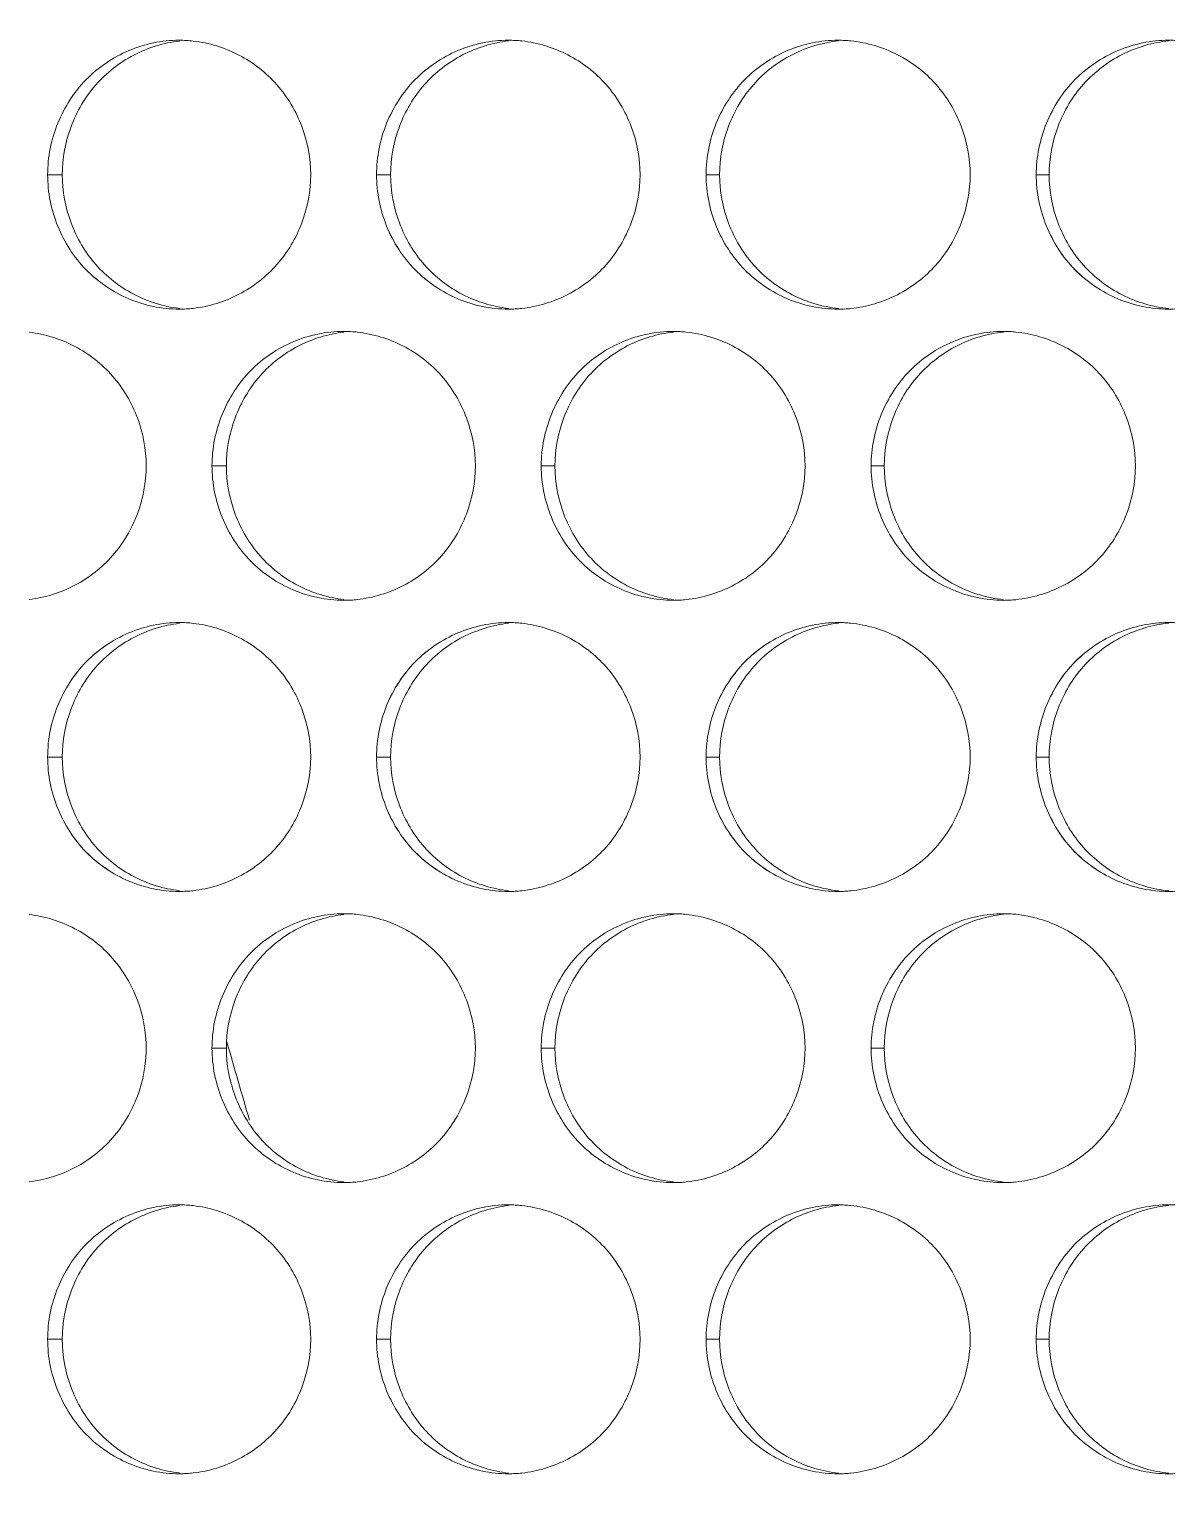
# Model space of a CAD drawing. Header units: millimetres. Extents: x 1177 to 4147, y 93 to 2194.
# Drawn here: x 1637.77 to 1663.32, y 1628.65 to 1661.12 of the extents above; entities that cross this region are included whole.
import ezdxf

# ---------------------------------------------------------------- set-up
doc = ezdxf.new("R2010")
doc.units = ezdxf.units.MM
doc.header["$LTSCALE"] = 0.1
doc.layers.get('0').update_dxf_attribs({"lineweight": 13})
doc.layers.add('标注', color=251, linetype='Continuous', lineweight=9)

msp = doc.modelspace()

# ---------------------------------------------------------------- linework, layer by layer
for radius, start, end in [(196.75, 204.56225, 43.01001), (177.334, 204.90538, 48.55999), (177.047, 204.9052, 48.6494), (168.077, 204.78787, 51.55568), (165.455, 204.70676, 52.44821)]:
    msp.add_arc((1812.49, 1686.895), radius, start, end)
at = {"layer": '标注'}
for p, q in [((1638.506, 1657.876), (1638.179, 1657.876)), ((1638.506, 1657.876), (1638.179, 1657.876)), ((1645.828, 1657.876), (1645.515, 1657.876)), ((1645.828, 1657.876), (1645.515, 1657.876)), ((1653.166, 1657.876), (1652.866, 1657.876)), ((1653.166, 1657.876), (1652.866, 1657.876)), ((1660.517, 1657.876), (1660.231, 1657.876)), ((1660.517, 1657.876), (1660.231, 1657.876)), ((1642.165, 1651.38), (1641.845, 1651.38)), ((1649.495, 1651.38), (1649.189, 1651.38)), ((1656.84, 1651.38), (1656.547, 1651.38)), ((1638.506, 1644.885), (1638.179, 1644.885)), ((1638.506, 1644.885), (1638.179, 1644.885)), ((1645.828, 1644.885), (1645.515, 1644.885)), ((1645.828, 1644.885), (1645.515, 1644.885)), ((1653.166, 1644.885), (1652.866, 1644.885)), ((1653.166, 1644.885), (1652.866, 1644.885)), ((1660.517, 1644.885), (1660.231, 1644.885)), ((1660.517, 1644.885), (1660.231, 1644.885)), ((1642.165, 1638.39), (1641.845, 1638.39)), ((1649.495, 1638.39), (1649.189, 1638.39)), ((1656.84, 1638.39), (1656.547, 1638.39)), ((1638.506, 1631.895), (1638.179, 1631.895)), ((1645.828, 1631.895), (1645.515, 1631.895)), ((1653.166, 1631.895), (1652.866, 1631.895)), ((1660.517, 1631.895), (1660.231, 1631.895))]:
    msp.add_line(p, q, dxfattribs=at)
for centre, radius, start, end in [((1641.111, 1658.136), 2.739, 86.5917, 89.9937), ((1641.111, 1658.136), 2.739, 86.5917, 89.9937), ((1641.108, 1658.082), 2.793, 83.4837, 86.5922), ((1641.108, 1658.082), 2.793, 83.4837, 86.5922), ((1648.453, 1658.126), 2.749, 86.7509, 89.9943), ((1648.453, 1658.126), 2.749, 86.7509, 89.9943), ((1648.45, 1658.075), 2.801, 83.7856, 86.7514), ((1648.45, 1658.075), 2.801, 83.7856, 86.7514), ((1655.81, 1658.117), 2.758, 86.9087, 89.9949), ((1655.81, 1658.117), 2.758, 86.9087, 89.9949), ((1655.807, 1658.068), 2.808, 84.085, 86.9091), ((1655.807, 1658.068), 2.808, 84.085, 86.9091), ((1663.181, 1658.108), 2.767, 87.065, 89.9954), ((1663.181, 1658.108), 2.767, 87.065, 89.9954), ((1641.111, 1657.615), 2.739, 270.0063, 273.4083), ((1641.111, 1657.615), 2.739, 270.0063, 273.4083), ((1641.108, 1657.669), 2.793, 273.4078, 276.5163), ((1641.108, 1657.669), 2.793, 273.4078, 276.5163), ((1648.453, 1657.625), 2.749, 270.0057, 273.2491), ((1648.453, 1657.625), 2.749, 270.0057, 273.2491), ((1648.45, 1657.676), 2.801, 273.2486, 276.2144), ((1648.45, 1657.676), 2.801, 273.2486, 276.2144), ((1655.81, 1657.634), 2.758, 270.0051, 273.0913), ((1655.81, 1657.634), 2.758, 270.0051, 273.0913), ((1655.807, 1657.683), 2.808, 273.0909, 275.915), ((1655.807, 1657.683), 2.808, 273.0909, 275.915), ((1663.181, 1657.643), 2.767, 270.0046, 272.935), ((1663.181, 1657.643), 2.767, 270.0046, 272.935), ((1644.78, 1651.636), 2.744, 86.6715, 89.994), ((1644.777, 1651.583), 2.797, 83.635, 86.672), ((1652.13, 1651.627), 2.754, 86.83, 89.9946), ((1652.127, 1651.576), 2.804, 83.9356, 86.8305), ((1659.494, 1651.618), 2.763, 86.987, 89.9951), ((1659.491, 1651.569), 2.811, 84.2338, 86.9874), ((1644.78, 1651.125), 2.744, 270.006, 273.3285), ((1644.777, 1651.177), 2.797, 273.328, 276.365), ((1652.13, 1651.134), 2.754, 270.0054, 273.17), ((1652.127, 1651.185), 2.804, 273.1695, 276.0644), ((1659.494, 1651.143), 2.763, 270.0049, 273.013), ((1659.491, 1651.191), 2.811, 273.0126, 275.7662), ((1641.111, 1645.146), 2.739, 86.5917, 89.9937), ((1641.111, 1645.146), 2.739, 86.5917, 89.9937), ((1641.108, 1645.092), 2.793, 83.4837, 86.5922), ((1641.108, 1645.092), 2.793, 83.4837, 86.5922), ((1648.453, 1645.136), 2.749, 86.7509, 89.9943), ((1648.453, 1645.136), 2.749, 86.7509, 89.9943), ((1648.45, 1645.084), 2.801, 83.7856, 86.7514), ((1648.45, 1645.084), 2.801, 83.7856, 86.7514), ((1655.81, 1645.127), 2.758, 86.9087, 89.9949), ((1655.81, 1645.127), 2.758, 86.9087, 89.9949), ((1655.807, 1645.077), 2.808, 84.085, 86.9091), ((1655.807, 1645.077), 2.808, 84.085, 86.9091), ((1663.181, 1645.118), 2.767, 87.065, 89.9954), ((1663.181, 1645.118), 2.767, 87.065, 89.9954), ((1641.111, 1644.625), 2.739, 270.0063, 273.4083), ((1641.111, 1644.625), 2.739, 270.0063, 273.4083), ((1641.108, 1644.678), 2.793, 273.4078, 276.5163), ((1641.108, 1644.678), 2.793, 273.4078, 276.5163), ((1648.453, 1644.634), 2.749, 270.0057, 273.2491), ((1648.453, 1644.634), 2.749, 270.0057, 273.2491), ((1648.45, 1644.686), 2.801, 273.2486, 276.2144), ((1648.45, 1644.686), 2.801, 273.2486, 276.2144), ((1655.81, 1644.644), 2.758, 270.0051, 273.0913), ((1655.81, 1644.644), 2.758, 270.0051, 273.0913), ((1655.807, 1644.693), 2.808, 273.0909, 275.915), ((1655.807, 1644.693), 2.808, 273.0909, 275.915), ((1663.181, 1644.652), 2.767, 270.0046, 272.935), ((1663.181, 1644.652), 2.767, 270.0046, 272.935), ((1644.78, 1638.646), 2.744, 86.6715, 89.994), ((1644.777, 1638.593), 2.797, 83.635, 86.672), ((1652.13, 1638.636), 2.754, 86.83, 89.9946), ((1652.127, 1638.586), 2.804, 83.9356, 86.8305), ((1659.494, 1638.627), 2.763, 86.987, 89.9951), ((1659.491, 1638.579), 2.811, 84.2338, 86.9874), ((1812.49, 1686.895), 177.047, 195.85377, 196.44144), ((1644.78, 1638.134), 2.744, 270.006, 273.3285), ((1644.777, 1638.187), 2.797, 273.328, 276.365), ((1652.13, 1638.144), 2.754, 270.0054, 273.17), ((1652.127, 1638.194), 2.804, 273.1695, 276.0644), ((1659.494, 1638.153), 2.763, 270.0049, 273.013), ((1659.491, 1638.201), 2.811, 273.0126, 275.7662), ((1641.111, 1632.155), 2.739, 86.5917, 89.9937), ((1641.108, 1632.102), 2.793, 83.4837, 86.5922), ((1648.453, 1632.146), 2.749, 86.7509, 89.9943), ((1648.45, 1632.094), 2.801, 83.7856, 86.7514), ((1655.81, 1632.136), 2.758, 86.9087, 89.9949), ((1655.807, 1632.087), 2.808, 84.085, 86.9091), ((1663.181, 1632.128), 2.767, 87.065, 89.9954), ((1641.111, 1631.634), 2.739, 270.0063, 273.4083), ((1641.108, 1631.688), 2.793, 273.4078, 276.5163), ((1648.453, 1631.644), 2.749, 270.0057, 273.2491), ((1648.45, 1631.696), 2.801, 273.2486, 276.2144), ((1655.81, 1631.653), 2.758, 270.0051, 273.0913), ((1655.807, 1631.703), 2.808, 273.0909, 275.915), ((1663.181, 1631.662), 2.767, 270.0046, 272.935)]:
    msp.add_arc(centre, radius, start, end, dxfattribs=at)
msp.add_spline([(2027.49, 1819.182), (1864.296, 1806.369), (1766.772, 1737.15), (1658.757, 1615.796), (1597.49, 1595.163)], degree=3, dxfattribs=at)
for points, knots in [([(1641.119, 1660.858), (1640.766, 1660.817), (1640.067, 1660.6), (1639.201, 1659.923), (1638.642, 1658.969), (1638.506, 1658.239), (1638.506, 1657.876)], [0, 0, 0, 0, 0.247448, 0.496162, 0.747255, 1, 1, 1, 1]), ([(1641.119, 1660.858), (1640.766, 1660.817), (1640.067, 1660.6), (1639.201, 1659.923), (1638.642, 1658.969), (1638.506, 1658.239), (1638.506, 1657.876)], [0, 0, 0, 0, 0.247448, 0.496162, 0.747255, 1, 1, 1, 1]), ([(1644.046, 1657.876), (1644.046, 1658.239), (1643.909, 1658.969), (1643.348, 1659.923), (1642.48, 1660.6), (1641.779, 1660.817), (1641.425, 1660.858)], [0, 0, 0, 0, 0.252469, 0.503469, 0.752319, 1, 1, 1, 1]), ([(1644.046, 1657.876), (1644.046, 1658.239), (1643.909, 1658.969), (1643.348, 1659.923), (1642.48, 1660.6), (1641.779, 1660.817), (1641.425, 1660.858)], [0, 0, 0, 0, 0.252469, 0.503469, 0.752319, 1, 1, 1, 1]), ([(1648.461, 1660.859), (1648.106, 1660.82), (1647.402, 1660.605), (1646.529, 1659.929), (1645.966, 1658.973), (1645.828, 1658.24), (1645.828, 1657.876)], [0, 0, 0, 0, 0.247668, 0.496469, 0.747461, 1, 1, 1, 1]), ([(1648.461, 1660.859), (1648.106, 1660.82), (1647.402, 1660.605), (1646.529, 1659.929), (1645.966, 1658.973), (1645.828, 1658.24), (1645.828, 1657.876)], [0, 0, 0, 0, 0.247668, 0.496469, 0.747461, 1, 1, 1, 1]), ([(1651.395, 1657.876), (1651.395, 1658.24), (1651.256, 1658.973), (1650.69, 1659.929), (1649.815, 1660.606), (1649.11, 1660.82), (1648.754, 1660.859)], [0, 0, 0, 0, 0.252265, 0.503165, 0.752101, 1, 1, 1, 1]), ([(1651.395, 1657.876), (1651.395, 1658.24), (1651.256, 1658.973), (1650.69, 1659.929), (1649.815, 1660.606), (1649.11, 1660.82), (1648.754, 1660.859)], [0, 0, 0, 0, 0.252265, 0.503165, 0.752101, 1, 1, 1, 1]), ([(1655.818, 1660.861), (1655.46, 1660.823), (1654.752, 1660.611), (1653.873, 1659.935), (1653.305, 1658.976), (1653.166, 1658.241), (1653.166, 1657.876)], [0, 0, 0, 0, 0.247878, 0.496764, 0.747659, 1, 1, 1, 1]), ([(1655.818, 1660.861), (1655.46, 1660.823), (1654.752, 1660.611), (1653.873, 1659.935), (1653.305, 1658.976), (1653.166, 1658.241), (1653.166, 1657.876)], [0, 0, 0, 0, 0.247878, 0.496764, 0.747659, 1, 1, 1, 1]), ([(1658.757, 1657.876), (1658.757, 1658.242), (1658.617, 1658.977), (1658.047, 1659.936), (1657.165, 1660.611), (1656.455, 1660.824), (1656.097, 1660.861)], [0, 0, 0, 0, 0.25207, 0.502874, 0.751892, 1, 1, 1, 1]), ([(1658.757, 1657.876), (1658.757, 1658.242), (1658.617, 1658.977), (1658.047, 1659.936), (1657.165, 1660.611), (1656.455, 1660.824), (1656.097, 1660.861)], [0, 0, 0, 0, 0.25207, 0.502874, 0.751892, 1, 1, 1, 1]), ([(1663.188, 1660.862), (1662.829, 1660.827), (1662.116, 1660.616), (1661.23, 1659.941), (1660.657, 1658.98), (1660.517, 1658.243), (1660.517, 1657.876)], [0, 0, 0, 0, 0.248078, 0.497046, 0.747849, 1, 1, 1, 1]), ([(1663.188, 1660.862), (1662.829, 1660.827), (1662.116, 1660.616), (1661.23, 1659.941), (1660.657, 1658.98), (1660.517, 1658.243), (1660.517, 1657.876)], [0, 0, 0, 0, 0.248078, 0.497046, 0.747849, 1, 1, 1, 1]), ([(1638.506, 1657.876), (1638.506, 1657.512), (1638.642, 1656.782), (1639.201, 1655.828), (1640.067, 1655.151), (1640.766, 1654.934), (1641.119, 1654.894)], [0, 0, 0, 0, 0.252745, 0.503838, 0.752552, 1, 1, 1, 1]), ([(1638.506, 1657.876), (1638.506, 1657.512), (1638.642, 1656.782), (1639.201, 1655.828), (1640.067, 1655.151), (1640.766, 1654.934), (1641.119, 1654.894)], [0, 0, 0, 0, 0.252745, 0.503838, 0.752552, 1, 1, 1, 1]), ([(1641.425, 1654.894), (1641.779, 1654.934), (1642.48, 1655.151), (1643.348, 1655.828), (1643.909, 1656.782), (1644.046, 1657.512), (1644.046, 1657.876)], [0, 0, 0, 0, 0.247681, 0.496531, 0.747531, 1, 1, 1, 1]), ([(1641.425, 1654.894), (1641.779, 1654.934), (1642.48, 1655.151), (1643.348, 1655.828), (1643.909, 1656.782), (1644.046, 1657.512), (1644.046, 1657.876)], [0, 0, 0, 0, 0.247681, 0.496531, 0.747531, 1, 1, 1, 1]), ([(1645.828, 1657.876), (1645.828, 1657.511), (1645.966, 1656.779), (1646.529, 1655.822), (1647.402, 1655.146), (1648.106, 1654.931), (1648.461, 1654.892)], [0, 0, 0, 0, 0.252539, 0.503531, 0.752332, 1, 1, 1, 1]), ([(1645.828, 1657.876), (1645.828, 1657.511), (1645.966, 1656.779), (1646.529, 1655.822), (1647.402, 1655.146), (1648.106, 1654.931), (1648.461, 1654.892)], [0, 0, 0, 0, 0.252539, 0.503531, 0.752332, 1, 1, 1, 1]), ([(1648.754, 1654.892), (1649.11, 1654.931), (1649.815, 1655.146), (1650.69, 1655.822), (1651.256, 1656.778), (1651.395, 1657.511), (1651.395, 1657.876)], [0, 0, 0, 0, 0.247899, 0.496835, 0.747735, 1, 1, 1, 1]), ([(1648.754, 1654.892), (1649.11, 1654.931), (1649.815, 1655.146), (1650.69, 1655.822), (1651.256, 1656.778), (1651.395, 1657.511), (1651.395, 1657.876)], [0, 0, 0, 0, 0.247899, 0.496835, 0.747735, 1, 1, 1, 1]), ([(1653.166, 1657.876), (1653.166, 1657.51), (1653.305, 1656.775), (1653.873, 1655.816), (1654.752, 1655.14), (1655.46, 1654.928), (1655.818, 1654.891)], [0, 0, 0, 0, 0.252341, 0.503236, 0.752122, 1, 1, 1, 1]), ([(1653.166, 1657.876), (1653.166, 1657.51), (1653.305, 1656.775), (1653.873, 1655.816), (1654.752, 1655.14), (1655.46, 1654.928), (1655.818, 1654.891)], [0, 0, 0, 0, 0.252341, 0.503236, 0.752122, 1, 1, 1, 1]), ([(1656.097, 1654.89), (1656.455, 1654.928), (1657.165, 1655.14), (1658.047, 1655.816), (1658.617, 1656.774), (1658.757, 1657.51), (1658.757, 1657.876)], [0, 0, 0, 0, 0.248108, 0.497126, 0.74793, 1, 1, 1, 1]), ([(1656.097, 1654.89), (1656.455, 1654.928), (1657.165, 1655.14), (1658.047, 1655.816), (1658.617, 1656.774), (1658.757, 1657.51), (1658.757, 1657.876)], [0, 0, 0, 0, 0.248108, 0.497126, 0.74793, 1, 1, 1, 1]), ([(1660.517, 1657.876), (1660.517, 1657.508), (1660.657, 1656.771), (1661.23, 1655.81), (1662.116, 1655.135), (1662.829, 1654.925), (1663.188, 1654.889)], [0, 0, 0, 0, 0.252151, 0.502954, 0.751922, 1, 1, 1, 1]), ([(1660.517, 1657.876), (1660.517, 1657.508), (1660.657, 1656.771), (1661.23, 1655.81), (1662.116, 1655.135), (1662.829, 1654.925), (1663.188, 1654.889)], [0, 0, 0, 0, 0.252151, 0.502954, 0.751922, 1, 1, 1, 1]), ([(1638.405, 1656.728), (1638.55, 1656.37), (1638.977, 1655.7), (1639.636, 1655.257), (1639.99, 1655.107)], [0, 0, 0, 0, 0.502056, 1, 1, 1, 1]), ([(1645.741, 1656.728), (1645.887, 1656.369), (1646.315, 1655.7), (1646.976, 1655.257), (1647.33, 1655.107)], [0, 0, 0, 0, 0.501859, 1, 1, 1, 1]), ([(1653.093, 1656.728), (1653.239, 1656.369), (1653.668, 1655.699), (1654.33, 1655.257), (1654.684, 1655.107)], [0, 0, 0, 0, 0.501671, 1, 1, 1, 1]), ([(1660.459, 1656.728), (1660.605, 1656.369), (1661.035, 1655.699), (1661.698, 1655.257), (1662.053, 1655.107)], [0, 0, 0, 0, 0.501492, 1, 1, 1, 1]), ([(1640.378, 1651.38), (1640.378, 1651.743), (1640.241, 1652.472), (1639.683, 1653.425), (1638.818, 1654.102), (1638.119, 1654.32), (1637.766, 1654.362)], [0, 0, 0, 0, 0.252574, 0.503626, 0.752432, 1, 1, 1, 1]), ([(1644.789, 1654.363), (1644.434, 1654.323), (1643.733, 1654.107), (1642.863, 1653.431), (1642.302, 1652.475), (1642.165, 1651.744), (1642.165, 1651.38)], [0, 0, 0, 0, 0.247559, 0.496317, 0.747359, 1, 1, 1, 1]), ([(1647.719, 1651.38), (1647.719, 1651.745), (1647.581, 1652.476), (1647.018, 1653.431), (1646.146, 1654.108), (1645.443, 1654.324), (1645.087, 1654.363)], [0, 0, 0, 0, 0.252366, 0.503316, 0.752209, 1, 1, 1, 1]), ([(1652.138, 1654.365), (1651.781, 1654.327), (1651.075, 1654.113), (1650.199, 1653.437), (1649.633, 1652.479), (1649.495, 1651.746), (1649.495, 1651.38)], [0, 0, 0, 0, 0.247774, 0.496618, 0.747561, 1, 1, 1, 1]), ([(1655.074, 1651.38), (1655.074, 1651.746), (1654.935, 1652.48), (1654.367, 1653.437), (1653.488, 1654.113), (1652.781, 1654.327), (1652.423, 1654.365)], [0, 0, 0, 0, 0.252166, 0.503018, 0.751995, 1, 1, 1, 1]), ([(1659.501, 1654.366), (1659.143, 1654.33), (1658.433, 1654.118), (1657.55, 1653.443), (1656.979, 1652.483), (1656.84, 1651.747), (1656.84, 1651.38)], [0, 0, 0, 0, 0.247979, 0.496907, 0.747755, 1, 1, 1, 1]), ([(1662.443, 1651.38), (1662.443, 1651.747), (1662.303, 1652.484), (1661.73, 1653.443), (1660.845, 1654.119), (1660.133, 1654.33), (1659.774, 1654.366)], [0, 0, 0, 0, 0.251975, 0.502732, 0.751792, 1, 1, 1, 1]), ([(1637.766, 1648.399), (1638.119, 1648.44), (1638.818, 1648.659), (1639.683, 1649.336), (1640.241, 1650.289), (1640.378, 1651.017), (1640.378, 1651.38)], [0, 0, 0, 0, 0.247568, 0.496374, 0.747426, 1, 1, 1, 1]), ([(1642.165, 1651.38), (1642.165, 1651.016), (1642.302, 1650.285), (1642.863, 1649.33), (1643.733, 1648.653), (1644.434, 1648.437), (1644.789, 1648.398)], [0, 0, 0, 0, 0.252641, 0.503683, 0.752441, 1, 1, 1, 1]), ([(1645.087, 1648.398), (1645.443, 1648.437), (1646.146, 1648.653), (1647.018, 1649.33), (1647.581, 1650.285), (1647.719, 1651.016), (1647.719, 1651.38)], [0, 0, 0, 0, 0.247791, 0.496684, 0.747634, 1, 1, 1, 1]), ([(1649.495, 1651.38), (1649.495, 1651.015), (1649.633, 1650.281), (1650.199, 1649.324), (1651.075, 1648.648), (1651.781, 1648.434), (1652.138, 1648.396)], [0, 0, 0, 0, 0.252439, 0.503382, 0.752226, 1, 1, 1, 1]), ([(1652.423, 1648.396), (1652.781, 1648.434), (1653.488, 1648.648), (1654.367, 1649.323), (1654.935, 1650.281), (1655.074, 1651.015), (1655.074, 1651.38)], [0, 0, 0, 0, 0.248005, 0.496982, 0.747834, 1, 1, 1, 1]), ([(1656.84, 1651.38), (1656.84, 1651.014), (1656.979, 1650.278), (1657.55, 1649.318), (1658.433, 1648.642), (1659.143, 1648.431), (1659.501, 1648.395)], [0, 0, 0, 0, 0.252245, 0.503093, 0.752021, 1, 1, 1, 1]), ([(1659.774, 1648.395), (1660.133, 1648.431), (1660.845, 1648.642), (1661.73, 1649.317), (1662.303, 1650.277), (1662.443, 1651.014), (1662.443, 1651.38)], [0, 0, 0, 0, 0.248208, 0.497268, 0.748025, 1, 1, 1, 1]), ([(1641.119, 1647.867), (1640.766, 1647.827), (1640.067, 1647.609), (1639.201, 1646.932), (1638.642, 1645.978), (1638.506, 1645.249), (1638.506, 1644.885)], [0, 0, 0, 0, 0.247448, 0.496162, 0.747255, 1, 1, 1, 1]), ([(1641.119, 1647.867), (1640.766, 1647.827), (1640.067, 1647.609), (1639.201, 1646.932), (1638.642, 1645.978), (1638.506, 1645.249), (1638.506, 1644.885)], [0, 0, 0, 0, 0.247448, 0.496162, 0.747255, 1, 1, 1, 1]), ([(1644.046, 1644.885), (1644.046, 1645.249), (1643.909, 1645.979), (1643.348, 1646.933), (1642.48, 1647.61), (1641.779, 1647.827), (1641.425, 1647.867)], [0, 0, 0, 0, 0.252469, 0.503469, 0.752319, 1, 1, 1, 1]), ([(1644.046, 1644.885), (1644.046, 1645.249), (1643.909, 1645.979), (1643.348, 1646.933), (1642.48, 1647.61), (1641.779, 1647.827), (1641.425, 1647.867)], [0, 0, 0, 0, 0.252469, 0.503469, 0.752319, 1, 1, 1, 1]), ([(1648.461, 1647.869), (1648.106, 1647.83), (1647.402, 1647.615), (1646.529, 1646.938), (1645.966, 1645.982), (1645.828, 1645.25), (1645.828, 1644.885)], [0, 0, 0, 0, 0.247668, 0.496469, 0.747461, 1, 1, 1, 1]), ([(1648.461, 1647.869), (1648.106, 1647.83), (1647.402, 1647.615), (1646.529, 1646.938), (1645.966, 1645.982), (1645.828, 1645.25), (1645.828, 1644.885)], [0, 0, 0, 0, 0.247668, 0.496469, 0.747461, 1, 1, 1, 1]), ([(1651.395, 1644.885), (1651.395, 1645.25), (1651.256, 1645.983), (1650.69, 1646.939), (1649.815, 1647.615), (1649.11, 1647.83), (1648.754, 1647.869)], [0, 0, 0, 0, 0.252265, 0.503165, 0.752101, 1, 1, 1, 1]), ([(1651.395, 1644.885), (1651.395, 1645.25), (1651.256, 1645.983), (1650.69, 1646.939), (1649.815, 1647.615), (1649.11, 1647.83), (1648.754, 1647.869)], [0, 0, 0, 0, 0.252265, 0.503165, 0.752101, 1, 1, 1, 1]), ([(1655.818, 1647.87), (1655.46, 1647.833), (1654.752, 1647.62), (1653.873, 1646.945), (1653.305, 1645.986), (1653.166, 1645.251), (1653.166, 1644.885)], [0, 0, 0, 0, 0.247878, 0.496764, 0.747659, 1, 1, 1, 1]), ([(1655.818, 1647.87), (1655.46, 1647.833), (1654.752, 1647.62), (1653.873, 1646.945), (1653.305, 1645.986), (1653.166, 1645.251), (1653.166, 1644.885)], [0, 0, 0, 0, 0.247878, 0.496764, 0.747659, 1, 1, 1, 1]), ([(1658.757, 1644.885), (1658.757, 1645.251), (1658.617, 1645.987), (1658.047, 1646.945), (1657.165, 1647.621), (1656.455, 1647.833), (1656.097, 1647.87)], [0, 0, 0, 0, 0.25207, 0.502874, 0.751892, 1, 1, 1, 1]), ([(1658.757, 1644.885), (1658.757, 1645.251), (1658.617, 1645.987), (1658.047, 1646.945), (1657.165, 1647.621), (1656.455, 1647.833), (1656.097, 1647.87)], [0, 0, 0, 0, 0.25207, 0.502874, 0.751892, 1, 1, 1, 1]), ([(1663.188, 1647.872), (1662.829, 1647.836), (1662.116, 1647.626), (1661.23, 1646.951), (1660.657, 1645.99), (1660.517, 1645.252), (1660.517, 1644.885)], [0, 0, 0, 0, 0.248078, 0.497046, 0.747849, 1, 1, 1, 1]), ([(1663.188, 1647.872), (1662.829, 1647.836), (1662.116, 1647.626), (1661.23, 1646.951), (1660.657, 1645.99), (1660.517, 1645.252), (1660.517, 1644.885)], [0, 0, 0, 0, 0.248078, 0.497046, 0.747849, 1, 1, 1, 1]), ([(1639.99, 1647.653), (1639.636, 1647.504), (1638.977, 1647.061), (1638.55, 1646.391), (1638.405, 1646.032)], [0, 0, 0, 0, 0.497944, 1, 1, 1, 1]), ([(1647.33, 1647.653), (1646.976, 1647.504), (1646.315, 1647.061), (1645.887, 1646.391), (1645.741, 1646.032)], [0, 0, 0, 0, 0.498141, 1, 1, 1, 1]), ([(1654.684, 1647.653), (1654.33, 1647.504), (1653.668, 1647.061), (1653.239, 1646.391), (1653.093, 1646.032)], [0, 0, 0, 0, 0.498329, 1, 1, 1, 1]), ([(1662.053, 1647.653), (1661.698, 1647.504), (1661.035, 1647.062), (1660.605, 1646.392), (1660.459, 1646.032)], [0, 0, 0, 0, 0.498508, 1, 1, 1, 1]), ([(1638.506, 1644.885), (1638.506, 1644.522), (1638.642, 1643.792), (1639.201, 1642.838), (1640.067, 1642.161), (1640.766, 1641.944), (1641.119, 1641.903)], [0, 0, 0, 0, 0.252745, 0.503838, 0.752552, 1, 1, 1, 1]), ([(1638.506, 1644.885), (1638.506, 1644.522), (1638.642, 1643.792), (1639.201, 1642.838), (1640.067, 1642.161), (1640.766, 1641.944), (1641.119, 1641.903)], [0, 0, 0, 0, 0.252745, 0.503838, 0.752552, 1, 1, 1, 1]), ([(1641.425, 1641.903), (1641.779, 1641.944), (1642.48, 1642.161), (1643.348, 1642.837), (1643.909, 1643.791), (1644.046, 1644.522), (1644.046, 1644.885)], [0, 0, 0, 0, 0.247681, 0.496531, 0.747531, 1, 1, 1, 1]), ([(1641.425, 1641.903), (1641.779, 1641.944), (1642.48, 1642.161), (1643.348, 1642.837), (1643.909, 1643.791), (1644.046, 1644.522), (1644.046, 1644.885)], [0, 0, 0, 0, 0.247681, 0.496531, 0.747531, 1, 1, 1, 1]), ([(1645.828, 1644.885), (1645.828, 1644.52), (1645.966, 1643.788), (1646.529, 1642.832), (1647.402, 1642.155), (1648.106, 1641.94), (1648.461, 1641.902)], [0, 0, 0, 0, 0.252539, 0.503531, 0.752332, 1, 1, 1, 1]), ([(1645.828, 1644.885), (1645.828, 1644.52), (1645.966, 1643.788), (1646.529, 1642.832), (1647.402, 1642.155), (1648.106, 1641.94), (1648.461, 1641.902)], [0, 0, 0, 0, 0.252539, 0.503531, 0.752332, 1, 1, 1, 1]), ([(1648.754, 1641.902), (1649.11, 1641.94), (1649.815, 1642.155), (1650.69, 1642.831), (1651.256, 1643.788), (1651.395, 1644.52), (1651.395, 1644.885)], [0, 0, 0, 0, 0.247899, 0.496835, 0.747735, 1, 1, 1, 1]), ([(1648.754, 1641.902), (1649.11, 1641.94), (1649.815, 1642.155), (1650.69, 1642.831), (1651.256, 1643.788), (1651.395, 1644.52), (1651.395, 1644.885)], [0, 0, 0, 0, 0.247899, 0.496835, 0.747735, 1, 1, 1, 1]), ([(1653.166, 1644.885), (1653.166, 1644.519), (1653.305, 1643.784), (1653.873, 1642.826), (1654.752, 1642.15), (1655.46, 1641.937), (1655.818, 1641.9)], [0, 0, 0, 0, 0.252341, 0.503236, 0.752122, 1, 1, 1, 1]), ([(1653.166, 1644.885), (1653.166, 1644.519), (1653.305, 1643.784), (1653.873, 1642.826), (1654.752, 1642.15), (1655.46, 1641.937), (1655.818, 1641.9)], [0, 0, 0, 0, 0.252341, 0.503236, 0.752122, 1, 1, 1, 1]), ([(1656.097, 1641.9), (1656.455, 1641.937), (1657.165, 1642.15), (1658.047, 1642.825), (1658.617, 1643.784), (1658.757, 1644.519), (1658.757, 1644.885)], [0, 0, 0, 0, 0.248108, 0.497126, 0.74793, 1, 1, 1, 1]), ([(1656.097, 1641.9), (1656.455, 1641.937), (1657.165, 1642.15), (1658.047, 1642.825), (1658.617, 1643.784), (1658.757, 1644.519), (1658.757, 1644.885)], [0, 0, 0, 0, 0.248108, 0.497126, 0.74793, 1, 1, 1, 1]), ([(1660.517, 1644.885), (1660.517, 1644.518), (1660.657, 1643.781), (1661.23, 1642.82), (1662.116, 1642.145), (1662.829, 1641.934), (1663.188, 1641.899)], [0, 0, 0, 0, 0.252151, 0.502954, 0.751922, 1, 1, 1, 1]), ([(1660.517, 1644.885), (1660.517, 1644.518), (1660.657, 1643.781), (1661.23, 1642.82), (1662.116, 1642.145), (1662.829, 1641.934), (1663.188, 1641.899)], [0, 0, 0, 0, 0.252151, 0.502954, 0.751922, 1, 1, 1, 1]), ([(1638.405, 1643.738), (1638.55, 1643.379), (1638.977, 1642.71), (1639.636, 1642.267), (1639.99, 1642.117)], [0, 0, 0, 0, 0.502056, 1, 1, 1, 1]), ([(1645.741, 1643.738), (1645.887, 1643.379), (1646.315, 1642.709), (1646.976, 1642.267), (1647.33, 1642.117)], [0, 0, 0, 0, 0.501859, 1, 1, 1, 1]), ([(1653.093, 1643.738), (1653.239, 1643.379), (1653.668, 1642.709), (1654.33, 1642.267), (1654.684, 1642.117)], [0, 0, 0, 0, 0.501671, 1, 1, 1, 1]), ([(1660.459, 1643.738), (1660.605, 1643.379), (1661.035, 1642.709), (1661.698, 1642.267), (1662.053, 1642.117)], [0, 0, 0, 0, 0.501492, 1, 1, 1, 1]), ([(1640.378, 1638.39), (1640.378, 1638.753), (1640.241, 1639.482), (1639.683, 1640.435), (1638.818, 1641.112), (1638.119, 1641.33), (1637.766, 1641.371)], [0, 0, 0, 0, 0.252574, 0.503626, 0.752432, 1, 1, 1, 1]), ([(1644.789, 1641.373), (1644.434, 1641.333), (1643.733, 1641.117), (1642.863, 1640.44), (1642.302, 1639.485), (1642.165, 1638.754), (1642.165, 1638.39)], [0, 0, 0, 0, 0.247559, 0.496317, 0.747359, 1, 1, 1, 1]), ([(1647.719, 1638.39), (1647.719, 1638.754), (1647.581, 1639.486), (1647.018, 1640.441), (1646.146, 1641.117), (1645.443, 1641.333), (1645.087, 1641.373)], [0, 0, 0, 0, 0.252366, 0.503316, 0.752209, 1, 1, 1, 1]), ([(1652.138, 1641.374), (1651.781, 1641.336), (1651.075, 1641.122), (1650.199, 1640.446), (1649.633, 1639.489), (1649.495, 1638.755), (1649.495, 1638.39)], [0, 0, 0, 0, 0.247774, 0.496618, 0.747561, 1, 1, 1, 1]), ([(1655.074, 1638.39), (1655.074, 1638.755), (1654.935, 1639.489), (1654.367, 1640.447), (1653.488, 1641.123), (1652.781, 1641.336), (1652.423, 1641.374)], [0, 0, 0, 0, 0.252166, 0.503018, 0.751995, 1, 1, 1, 1]), ([(1659.501, 1641.376), (1659.143, 1641.339), (1658.433, 1641.128), (1657.55, 1640.452), (1656.979, 1639.493), (1656.84, 1638.757), (1656.84, 1638.39)], [0, 0, 0, 0, 0.247979, 0.496907, 0.747755, 1, 1, 1, 1]), ([(1662.443, 1638.39), (1662.443, 1638.757), (1662.303, 1639.493), (1661.73, 1640.453), (1660.845, 1641.128), (1660.133, 1641.34), (1659.774, 1641.376)], [0, 0, 0, 0, 0.251975, 0.502732, 0.751792, 1, 1, 1, 1]), ([(1637.766, 1635.409), (1638.119, 1635.45), (1638.818, 1635.668), (1639.683, 1636.345), (1640.241, 1637.298), (1640.378, 1638.027), (1640.378, 1638.39)], [0, 0, 0, 0, 0.247568, 0.496374, 0.747426, 1, 1, 1, 1]), ([(1642.165, 1638.39), (1642.165, 1638.026), (1642.302, 1637.295), (1642.863, 1636.34), (1643.733, 1635.663), (1644.434, 1635.447), (1644.789, 1635.407)], [0, 0, 0, 0, 0.252641, 0.503683, 0.752441, 1, 1, 1, 1]), ([(1645.087, 1635.407), (1645.443, 1635.447), (1646.146, 1635.663), (1647.018, 1636.339), (1647.581, 1637.294), (1647.719, 1638.026), (1647.719, 1638.39)], [0, 0, 0, 0, 0.247791, 0.496684, 0.747634, 1, 1, 1, 1]), ([(1649.495, 1638.39), (1649.495, 1638.025), (1649.633, 1637.291), (1650.199, 1636.334), (1651.075, 1635.658), (1651.781, 1635.444), (1652.138, 1635.406)], [0, 0, 0, 0, 0.252439, 0.503382, 0.752226, 1, 1, 1, 1]), ([(1652.423, 1635.406), (1652.781, 1635.444), (1653.488, 1635.657), (1654.367, 1636.333), (1654.935, 1637.291), (1655.074, 1638.025), (1655.074, 1638.39)], [0, 0, 0, 0, 0.248005, 0.496982, 0.747834, 1, 1, 1, 1]), ([(1656.84, 1638.39), (1656.84, 1638.023), (1656.979, 1637.287), (1657.55, 1636.328), (1658.433, 1635.652), (1659.143, 1635.441), (1659.501, 1635.404)], [0, 0, 0, 0, 0.252245, 0.503093, 0.752021, 1, 1, 1, 1]), ([(1659.774, 1635.404), (1660.133, 1635.44), (1660.845, 1635.652), (1661.73, 1636.327), (1662.303, 1637.287), (1662.443, 1638.023), (1662.443, 1638.39)], [0, 0, 0, 0, 0.248208, 0.497268, 0.748025, 1, 1, 1, 1]), ([(1641.119, 1634.877), (1640.766, 1634.836), (1640.067, 1634.619), (1639.201, 1633.942), (1638.642, 1632.988), (1638.506, 1632.258), (1638.506, 1631.895)], [0, 0, 0, 0, 0.247448, 0.496162, 0.747255, 1, 1, 1, 1]), ([(1644.046, 1631.895), (1644.046, 1632.258), (1643.909, 1632.989), (1643.348, 1633.943), (1642.48, 1634.619), (1641.779, 1634.836), (1641.425, 1634.877)], [0, 0, 0, 0, 0.252469, 0.503469, 0.752319, 1, 1, 1, 1]), ([(1648.461, 1634.878), (1648.106, 1634.84), (1647.402, 1634.624), (1646.529, 1633.948), (1645.966, 1632.992), (1645.828, 1632.26), (1645.828, 1631.895)], [0, 0, 0, 0, 0.247668, 0.496469, 0.747461, 1, 1, 1, 1]), ([(1651.395, 1631.895), (1651.395, 1632.26), (1651.256, 1632.992), (1650.69, 1633.949), (1649.815, 1634.625), (1649.11, 1634.84), (1648.754, 1634.878)], [0, 0, 0, 0, 0.252265, 0.503165, 0.752101, 1, 1, 1, 1]), ([(1655.818, 1634.88), (1655.46, 1634.843), (1654.752, 1634.63), (1653.873, 1633.954), (1653.305, 1632.996), (1653.166, 1632.261), (1653.166, 1631.895)], [0, 0, 0, 0, 0.247878, 0.496764, 0.747659, 1, 1, 1, 1]), ([(1658.757, 1631.895), (1658.757, 1632.261), (1658.617, 1632.996), (1658.047, 1633.955), (1657.165, 1634.63), (1656.455, 1634.843), (1656.097, 1634.88)], [0, 0, 0, 0, 0.25207, 0.502874, 0.751892, 1, 1, 1, 1]), ([(1663.188, 1634.881), (1662.829, 1634.846), (1662.116, 1634.635), (1661.23, 1633.96), (1660.657, 1632.999), (1660.517, 1632.262), (1660.517, 1631.895)], [0, 0, 0, 0, 0.248078, 0.497046, 0.747849, 1, 1, 1, 1]), ([(1638.506, 1631.895), (1638.506, 1631.531), (1638.642, 1630.802), (1639.201, 1629.848), (1640.067, 1629.171), (1640.766, 1628.953), (1641.119, 1628.913)], [0, 0, 0, 0, 0.252745, 0.503838, 0.752552, 1, 1, 1, 1]), ([(1641.425, 1628.913), (1641.779, 1628.953), (1642.48, 1629.17), (1643.348, 1629.847), (1643.909, 1630.801), (1644.046, 1631.531), (1644.046, 1631.895)], [0, 0, 0, 0, 0.247681, 0.496531, 0.747531, 1, 1, 1, 1]), ([(1645.828, 1631.895), (1645.828, 1631.53), (1645.966, 1630.798), (1646.529, 1629.842), (1647.402, 1629.165), (1648.106, 1628.95), (1648.461, 1628.911)], [0, 0, 0, 0, 0.252539, 0.503531, 0.752332, 1, 1, 1, 1]), ([(1648.754, 1628.911), (1649.11, 1628.95), (1649.815, 1629.165), (1650.69, 1629.841), (1651.256, 1630.797), (1651.395, 1631.53), (1651.395, 1631.895)], [0, 0, 0, 0, 0.247899, 0.496835, 0.747735, 1, 1, 1, 1]), ([(1653.166, 1631.895), (1653.166, 1631.529), (1653.305, 1630.794), (1653.873, 1629.835), (1654.752, 1629.16), (1655.46, 1628.947), (1655.818, 1628.91)], [0, 0, 0, 0, 0.252341, 0.503236, 0.752122, 1, 1, 1, 1]), ([(1656.097, 1628.91), (1656.455, 1628.947), (1657.165, 1629.159), (1658.047, 1629.835), (1658.617, 1630.793), (1658.757, 1631.529), (1658.757, 1631.895)], [0, 0, 0, 0, 0.248108, 0.497126, 0.74793, 1, 1, 1, 1]), ([(1660.517, 1631.895), (1660.517, 1631.528), (1660.657, 1630.79), (1661.23, 1629.829), (1662.116, 1629.154), (1662.829, 1628.944), (1663.188, 1628.908)], [0, 0, 0, 0, 0.252151, 0.502954, 0.751922, 1, 1, 1, 1])]:
    msp.add_open_spline(points, degree=3, knots=knots, dxfattribs=at)
for points in [[(1641.111, 1660.876), (1640.73, 1660.876), (1640.341, 1660.793), (1639.99, 1660.644)], [(1641.111, 1660.876), (1640.73, 1660.876), (1640.341, 1660.793), (1639.99, 1660.644)], [(1648.454, 1660.876), (1648.071, 1660.876), (1647.682, 1660.793), (1647.33, 1660.644)], [(1648.454, 1660.876), (1648.071, 1660.876), (1647.682, 1660.793), (1647.33, 1660.644)], [(1655.81, 1660.876), (1655.427, 1660.876), (1655.037, 1660.793), (1654.684, 1660.644)], [(1655.81, 1660.876), (1655.427, 1660.876), (1655.037, 1660.793), (1654.684, 1660.644)], [(1663.181, 1660.876), (1662.797, 1660.876), (1662.407, 1660.793), (1662.053, 1660.644)], [(1663.181, 1660.876), (1662.797, 1660.876), (1662.407, 1660.793), (1662.053, 1660.644)], [(1639.99, 1660.644), (1639.636, 1660.494), (1639.305, 1660.271), (1639.037, 1659.996)], [(1639.99, 1660.644), (1639.636, 1660.494), (1639.305, 1660.271), (1639.037, 1659.996)], [(1647.33, 1660.644), (1646.976, 1660.494), (1646.644, 1660.271), (1646.375, 1659.996)], [(1647.33, 1660.644), (1646.976, 1660.494), (1646.644, 1660.271), (1646.375, 1659.996)], [(1654.684, 1660.644), (1654.33, 1660.494), (1653.997, 1660.271), (1653.727, 1659.996)], [(1654.684, 1660.644), (1654.33, 1660.494), (1653.997, 1660.271), (1653.727, 1659.996)], [(1662.053, 1660.644), (1661.698, 1660.494), (1661.365, 1660.271), (1661.094, 1659.996)], [(1662.053, 1660.644), (1661.698, 1660.494), (1661.365, 1660.271), (1661.094, 1659.996)], [(1639.037, 1659.996), (1638.766, 1659.72), (1638.55, 1659.381), (1638.405, 1659.023)], [(1639.037, 1659.996), (1638.766, 1659.72), (1638.55, 1659.381), (1638.405, 1659.023)], [(1646.375, 1659.996), (1646.104, 1659.72), (1645.887, 1659.381), (1645.741, 1659.023)], [(1646.375, 1659.996), (1646.104, 1659.72), (1645.887, 1659.381), (1645.741, 1659.023)], [(1653.727, 1659.996), (1653.456, 1659.72), (1653.239, 1659.382), (1653.093, 1659.023)], [(1653.727, 1659.996), (1653.456, 1659.72), (1653.239, 1659.382), (1653.093, 1659.023)], [(1661.094, 1659.996), (1660.822, 1659.72), (1660.605, 1659.382), (1660.459, 1659.023)], [(1661.094, 1659.996), (1660.822, 1659.72), (1660.605, 1659.382), (1660.459, 1659.023)], [(1638.405, 1659.023), (1638.258, 1658.662), (1638.179, 1658.265), (1638.179, 1657.876)], [(1638.405, 1659.023), (1638.258, 1658.662), (1638.179, 1658.265), (1638.179, 1657.876)], [(1645.741, 1659.023), (1645.595, 1658.662), (1645.515, 1658.265), (1645.515, 1657.876)], [(1645.741, 1659.023), (1645.595, 1658.662), (1645.515, 1658.265), (1645.515, 1657.876)], [(1653.093, 1659.023), (1652.946, 1658.662), (1652.866, 1658.265), (1652.866, 1657.876)], [(1653.093, 1659.023), (1652.946, 1658.662), (1652.866, 1658.265), (1652.866, 1657.876)], [(1660.459, 1659.023), (1660.312, 1658.662), (1660.231, 1658.265), (1660.231, 1657.876)], [(1660.459, 1659.023), (1660.312, 1658.662), (1660.231, 1658.265), (1660.231, 1657.876)], [(1638.179, 1657.876), (1638.179, 1657.486), (1638.258, 1657.09), (1638.405, 1656.728)], [(1638.179, 1657.876), (1638.179, 1657.486), (1638.258, 1657.09), (1638.405, 1656.728)], [(1645.515, 1657.876), (1645.515, 1657.486), (1645.595, 1657.09), (1645.741, 1656.728)], [(1645.515, 1657.876), (1645.515, 1657.486), (1645.595, 1657.09), (1645.741, 1656.728)], [(1652.866, 1657.876), (1652.866, 1657.486), (1652.946, 1657.089), (1653.093, 1656.728)], [(1652.866, 1657.876), (1652.866, 1657.486), (1652.946, 1657.089), (1653.093, 1656.728)], [(1660.231, 1657.876), (1660.231, 1657.486), (1660.312, 1657.089), (1660.459, 1656.728)], [(1660.231, 1657.876), (1660.231, 1657.486), (1660.312, 1657.089), (1660.459, 1656.728)], [(1638.405, 1656.728), (1638.55, 1656.37), (1638.766, 1656.032), (1639.037, 1655.755)], [(1645.741, 1656.728), (1645.887, 1656.37), (1646.104, 1656.031), (1646.375, 1655.755)], [(1653.093, 1656.728), (1653.239, 1656.37), (1653.456, 1656.031), (1653.727, 1655.755)], [(1660.459, 1656.728), (1660.605, 1656.369), (1660.822, 1656.031), (1661.094, 1655.755)], [(1639.037, 1655.755), (1639.305, 1655.48), (1639.636, 1655.257), (1639.99, 1655.107)], [(1646.375, 1655.755), (1646.644, 1655.48), (1646.976, 1655.257), (1647.33, 1655.107)], [(1653.727, 1655.755), (1653.997, 1655.48), (1654.33, 1655.257), (1654.684, 1655.107)], [(1661.094, 1655.755), (1661.365, 1655.48), (1661.698, 1655.257), (1662.053, 1655.107)], [(1639.99, 1655.107), (1640.341, 1654.958), (1640.73, 1654.876), (1641.111, 1654.876)], [(1639.99, 1655.107), (1640.341, 1654.958), (1640.73, 1654.876), (1641.111, 1654.876)], [(1647.33, 1655.107), (1647.682, 1654.958), (1648.071, 1654.876), (1648.454, 1654.876)], [(1647.33, 1655.107), (1647.682, 1654.958), (1648.071, 1654.876), (1648.454, 1654.876)], [(1654.684, 1655.107), (1655.037, 1654.958), (1655.427, 1654.876), (1655.81, 1654.876)], [(1654.684, 1655.107), (1655.037, 1654.958), (1655.427, 1654.876), (1655.81, 1654.876)], [(1662.053, 1655.107), (1662.407, 1654.958), (1662.797, 1654.876), (1663.181, 1654.876)], [(1662.053, 1655.107), (1662.407, 1654.958), (1662.797, 1654.876), (1663.181, 1654.876)], [(1644.781, 1654.38), (1644.398, 1654.38), (1644.01, 1654.298), (1643.658, 1654.149)], [(1652.13, 1654.38), (1651.747, 1654.38), (1651.358, 1654.298), (1651.005, 1654.149)], [(1659.494, 1654.38), (1659.11, 1654.38), (1658.72, 1654.298), (1658.367, 1654.149)], [(1643.658, 1654.149), (1643.304, 1653.999), (1642.973, 1653.776), (1642.704, 1653.501)], [(1651.005, 1654.149), (1650.651, 1653.999), (1650.319, 1653.776), (1650.049, 1653.501)], [(1658.367, 1654.149), (1658.012, 1653.999), (1657.679, 1653.776), (1657.409, 1653.501)], [(1642.704, 1653.501), (1642.433, 1653.224), (1642.217, 1652.886), (1642.071, 1652.528)], [(1650.049, 1653.501), (1649.778, 1653.225), (1649.561, 1652.886), (1649.415, 1652.528)], [(1657.409, 1653.501), (1657.138, 1653.225), (1656.92, 1652.886), (1656.774, 1652.528)], [(1642.071, 1652.528), (1641.925, 1652.166), (1641.845, 1651.77), (1641.845, 1651.38)], [(1649.415, 1652.528), (1649.269, 1652.166), (1649.189, 1651.77), (1649.189, 1651.38)], [(1656.774, 1652.528), (1656.627, 1652.167), (1656.547, 1651.77), (1656.547, 1651.38)], [(1641.845, 1651.38), (1641.845, 1650.991), (1641.925, 1650.594), (1642.071, 1650.233)], [(1649.189, 1651.38), (1649.189, 1650.991), (1649.269, 1650.594), (1649.415, 1650.233)], [(1656.547, 1651.38), (1656.547, 1650.991), (1656.627, 1650.594), (1656.774, 1650.233)], [(1642.071, 1650.233), (1642.217, 1649.875), (1642.433, 1649.536), (1642.704, 1649.26)], [(1649.415, 1650.233), (1649.561, 1649.874), (1649.778, 1649.536), (1650.049, 1649.26)], [(1656.774, 1650.233), (1656.92, 1649.874), (1657.138, 1649.536), (1657.409, 1649.26)], [(1642.704, 1649.26), (1642.973, 1648.985), (1643.304, 1648.762), (1643.658, 1648.612)], [(1650.049, 1649.26), (1650.319, 1648.985), (1650.651, 1648.762), (1651.005, 1648.612)], [(1657.409, 1649.26), (1657.679, 1648.985), (1658.012, 1648.762), (1658.367, 1648.612)], [(1643.658, 1648.612), (1644.01, 1648.463), (1644.398, 1648.38), (1644.781, 1648.38)], [(1651.005, 1648.612), (1651.358, 1648.463), (1651.747, 1648.38), (1652.13, 1648.38)], [(1658.367, 1648.612), (1658.72, 1648.463), (1659.11, 1648.38), (1659.494, 1648.38)], [(1641.111, 1647.885), (1640.73, 1647.885), (1640.341, 1647.802), (1639.99, 1647.653)], [(1641.111, 1647.885), (1640.73, 1647.885), (1640.341, 1647.802), (1639.99, 1647.653)], [(1648.454, 1647.885), (1648.071, 1647.885), (1647.682, 1647.802), (1647.33, 1647.653)], [(1648.454, 1647.885), (1648.071, 1647.885), (1647.682, 1647.802), (1647.33, 1647.653)], [(1655.81, 1647.885), (1655.427, 1647.885), (1655.037, 1647.802), (1654.684, 1647.653)], [(1655.81, 1647.885), (1655.427, 1647.885), (1655.037, 1647.802), (1654.684, 1647.653)], [(1663.181, 1647.885), (1662.797, 1647.885), (1662.407, 1647.802), (1662.053, 1647.653)], [(1663.181, 1647.885), (1662.797, 1647.885), (1662.407, 1647.802), (1662.053, 1647.653)], [(1639.99, 1647.653), (1639.636, 1647.503), (1639.305, 1647.281), (1639.037, 1647.006)], [(1647.33, 1647.653), (1646.976, 1647.504), (1646.644, 1647.281), (1646.375, 1647.006)], [(1654.684, 1647.653), (1654.33, 1647.504), (1653.997, 1647.281), (1653.727, 1647.006)], [(1662.053, 1647.653), (1661.698, 1647.504), (1661.365, 1647.281), (1661.094, 1647.006)], [(1639.037, 1647.006), (1638.766, 1646.729), (1638.55, 1646.391), (1638.405, 1646.032)], [(1646.375, 1647.006), (1646.104, 1646.729), (1645.887, 1646.391), (1645.741, 1646.032)], [(1653.727, 1647.006), (1653.456, 1646.729), (1653.239, 1646.391), (1653.093, 1646.032)], [(1661.094, 1647.006), (1660.822, 1646.73), (1660.605, 1646.391), (1660.459, 1646.032)], [(1638.405, 1646.032), (1638.258, 1645.671), (1638.179, 1645.275), (1638.179, 1644.885)], [(1638.405, 1646.032), (1638.258, 1645.671), (1638.179, 1645.275), (1638.179, 1644.885)], [(1645.741, 1646.032), (1645.595, 1645.671), (1645.515, 1645.275), (1645.515, 1644.885)], [(1645.741, 1646.032), (1645.595, 1645.671), (1645.515, 1645.275), (1645.515, 1644.885)], [(1653.093, 1646.032), (1652.946, 1645.671), (1652.866, 1645.275), (1652.866, 1644.885)], [(1653.093, 1646.032), (1652.946, 1645.671), (1652.866, 1645.275), (1652.866, 1644.885)], [(1660.459, 1646.032), (1660.312, 1645.671), (1660.231, 1645.275), (1660.231, 1644.885)], [(1660.459, 1646.032), (1660.312, 1645.671), (1660.231, 1645.275), (1660.231, 1644.885)], [(1638.179, 1644.885), (1638.179, 1644.495), (1638.258, 1644.099), (1638.405, 1643.738)], [(1638.179, 1644.885), (1638.179, 1644.495), (1638.258, 1644.099), (1638.405, 1643.738)], [(1645.515, 1644.885), (1645.515, 1644.495), (1645.595, 1644.099), (1645.741, 1643.738)], [(1645.515, 1644.885), (1645.515, 1644.495), (1645.595, 1644.099), (1645.741, 1643.738)], [(1652.866, 1644.885), (1652.866, 1644.495), (1652.946, 1644.099), (1653.093, 1643.738)], [(1652.866, 1644.885), (1652.866, 1644.495), (1652.946, 1644.099), (1653.093, 1643.738)], [(1660.231, 1644.885), (1660.231, 1644.495), (1660.312, 1644.099), (1660.459, 1643.738)], [(1660.231, 1644.885), (1660.231, 1644.495), (1660.312, 1644.099), (1660.459, 1643.738)], [(1638.405, 1643.738), (1638.55, 1643.379), (1638.766, 1643.041), (1639.037, 1642.765)], [(1645.741, 1643.738), (1645.887, 1643.379), (1646.104, 1643.041), (1646.375, 1642.765)], [(1653.093, 1643.738), (1653.239, 1643.379), (1653.456, 1643.041), (1653.727, 1642.765)], [(1660.459, 1643.738), (1660.605, 1643.379), (1660.822, 1643.041), (1661.094, 1642.765)], [(1639.037, 1642.765), (1639.305, 1642.49), (1639.636, 1642.267), (1639.99, 1642.117)], [(1646.375, 1642.765), (1646.644, 1642.49), (1646.976, 1642.267), (1647.33, 1642.117)], [(1653.727, 1642.765), (1653.997, 1642.49), (1654.33, 1642.267), (1654.684, 1642.117)], [(1661.094, 1642.765), (1661.365, 1642.49), (1661.698, 1642.267), (1662.053, 1642.117)], [(1639.99, 1642.117), (1640.341, 1641.968), (1640.73, 1641.885), (1641.111, 1641.885)], [(1639.99, 1642.117), (1640.341, 1641.968), (1640.73, 1641.885), (1641.111, 1641.885)], [(1647.33, 1642.117), (1647.682, 1641.968), (1648.071, 1641.885), (1648.454, 1641.885)], [(1647.33, 1642.117), (1647.682, 1641.968), (1648.071, 1641.885), (1648.454, 1641.885)], [(1654.684, 1642.117), (1655.037, 1641.968), (1655.427, 1641.885), (1655.81, 1641.885)], [(1654.684, 1642.117), (1655.037, 1641.968), (1655.427, 1641.885), (1655.81, 1641.885)], [(1662.053, 1642.117), (1662.407, 1641.968), (1662.797, 1641.885), (1663.181, 1641.885)], [(1662.053, 1642.117), (1662.407, 1641.968), (1662.797, 1641.885), (1663.181, 1641.885)], [(1644.781, 1641.39), (1644.398, 1641.39), (1644.01, 1641.307), (1643.658, 1641.158)], [(1652.13, 1641.39), (1651.747, 1641.39), (1651.358, 1641.307), (1651.005, 1641.158)], [(1659.494, 1641.39), (1659.11, 1641.39), (1658.72, 1641.307), (1658.367, 1641.158)], [(1643.658, 1641.158), (1643.304, 1641.008), (1642.973, 1640.785), (1642.704, 1640.511)], [(1651.005, 1641.158), (1650.651, 1641.008), (1650.319, 1640.785), (1650.049, 1640.511)], [(1658.367, 1641.158), (1658.012, 1641.008), (1657.679, 1640.786), (1657.409, 1640.511)], [(1642.704, 1640.511), (1642.433, 1640.234), (1642.217, 1639.896), (1642.071, 1639.537)], [(1650.049, 1640.511), (1649.778, 1640.234), (1649.561, 1639.896), (1649.415, 1639.537)], [(1657.409, 1640.511), (1657.138, 1640.234), (1656.92, 1639.896), (1656.774, 1639.537)], [(1642.071, 1639.537), (1641.925, 1639.176), (1641.845, 1638.78), (1641.845, 1638.39)], [(1649.415, 1639.537), (1649.269, 1639.176), (1649.189, 1638.78), (1649.189, 1638.39)], [(1656.774, 1639.537), (1656.627, 1639.176), (1656.547, 1638.78), (1656.547, 1638.39)], [(1641.845, 1638.39), (1641.845, 1638), (1641.925, 1637.604), (1642.071, 1637.243)], [(1649.189, 1638.39), (1649.189, 1638), (1649.269, 1637.604), (1649.415, 1637.243)], [(1656.547, 1638.39), (1656.547, 1638), (1656.627, 1637.604), (1656.774, 1637.243)], [(1642.071, 1637.243), (1642.217, 1636.884), (1642.433, 1636.546), (1642.704, 1636.269)], [(1649.415, 1637.243), (1649.561, 1636.884), (1649.778, 1636.546), (1650.049, 1636.269)], [(1656.774, 1637.243), (1656.92, 1636.884), (1657.138, 1636.546), (1657.409, 1636.269)], [(1642.704, 1636.269), (1642.973, 1635.995), (1643.304, 1635.772), (1643.658, 1635.622)], [(1650.049, 1636.269), (1650.319, 1635.995), (1650.651, 1635.772), (1651.005, 1635.622)], [(1657.409, 1636.269), (1657.679, 1635.994), (1658.012, 1635.772), (1658.367, 1635.622)], [(1643.658, 1635.622), (1644.01, 1635.473), (1644.398, 1635.39), (1644.781, 1635.39)], [(1651.005, 1635.622), (1651.358, 1635.473), (1651.747, 1635.39), (1652.13, 1635.39)], [(1658.367, 1635.622), (1658.72, 1635.473), (1659.11, 1635.39), (1659.494, 1635.39)], [(1641.111, 1634.895), (1640.73, 1634.895), (1640.341, 1634.812), (1639.99, 1634.663)], [(1648.454, 1634.895), (1648.071, 1634.895), (1647.682, 1634.812), (1647.33, 1634.663)], [(1655.81, 1634.895), (1655.427, 1634.895), (1655.037, 1634.812), (1654.684, 1634.663)], [(1663.181, 1634.895), (1662.797, 1634.895), (1662.407, 1634.812), (1662.053, 1634.663)], [(1639.99, 1634.663), (1639.636, 1634.513), (1639.305, 1634.29), (1639.037, 1634.015)], [(1647.33, 1634.663), (1646.976, 1634.513), (1646.644, 1634.29), (1646.375, 1634.015)], [(1654.684, 1634.663), (1654.33, 1634.513), (1653.997, 1634.29), (1653.727, 1634.015)], [(1662.053, 1634.663), (1661.698, 1634.513), (1661.365, 1634.29), (1661.094, 1634.015)], [(1639.037, 1634.015), (1638.766, 1633.739), (1638.55, 1633.401), (1638.405, 1633.042)], [(1646.375, 1634.015), (1646.104, 1633.739), (1645.887, 1633.401), (1645.741, 1633.042)], [(1653.727, 1634.015), (1653.456, 1633.739), (1653.239, 1633.401), (1653.093, 1633.042)], [(1661.094, 1634.015), (1660.822, 1633.739), (1660.605, 1633.401), (1660.459, 1633.042)], [(1638.405, 1633.042), (1638.258, 1632.681), (1638.179, 1632.285), (1638.179, 1631.895)], [(1645.741, 1633.042), (1645.595, 1632.681), (1645.515, 1632.285), (1645.515, 1631.895)], [(1653.093, 1633.042), (1652.946, 1632.681), (1652.866, 1632.285), (1652.866, 1631.895)], [(1660.459, 1633.042), (1660.312, 1632.681), (1660.231, 1632.285), (1660.231, 1631.895)], [(1638.179, 1631.895), (1638.179, 1631.505), (1638.258, 1631.109), (1638.405, 1630.748)], [(1645.515, 1631.895), (1645.515, 1631.505), (1645.595, 1631.109), (1645.741, 1630.748)], [(1652.866, 1631.895), (1652.866, 1631.505), (1652.946, 1631.109), (1653.093, 1630.748)], [(1660.231, 1631.895), (1660.231, 1631.505), (1660.312, 1631.109), (1660.459, 1630.748)], [(1638.405, 1630.748), (1638.55, 1630.389), (1638.766, 1630.051), (1639.037, 1629.774)], [(1645.741, 1630.748), (1645.887, 1630.389), (1646.104, 1630.051), (1646.375, 1629.774)], [(1653.093, 1630.748), (1653.239, 1630.389), (1653.456, 1630.051), (1653.727, 1629.774)], [(1660.459, 1630.748), (1660.605, 1630.389), (1660.822, 1630.05), (1661.094, 1629.774)], [(1639.037, 1629.774), (1639.305, 1629.499), (1639.636, 1629.276), (1639.99, 1629.127)], [(1646.375, 1629.774), (1646.644, 1629.499), (1646.976, 1629.276), (1647.33, 1629.127)], [(1653.727, 1629.774), (1653.997, 1629.499), (1654.33, 1629.276), (1654.684, 1629.127)], [(1661.094, 1629.774), (1661.365, 1629.499), (1661.698, 1629.276), (1662.053, 1629.127)], [(1639.99, 1629.127), (1640.341, 1628.978), (1640.73, 1628.895), (1641.111, 1628.895)], [(1647.33, 1629.127), (1647.682, 1628.978), (1648.071, 1628.895), (1648.454, 1628.895)], [(1654.684, 1629.127), (1655.037, 1628.978), (1655.427, 1628.895), (1655.81, 1628.895)], [(1662.053, 1629.127), (1662.407, 1628.978), (1662.797, 1628.895), (1663.181, 1628.895)]]:
    msp.add_open_spline(points, degree=3, dxfattribs=at)

doc.saveas('drawing.dxf')
